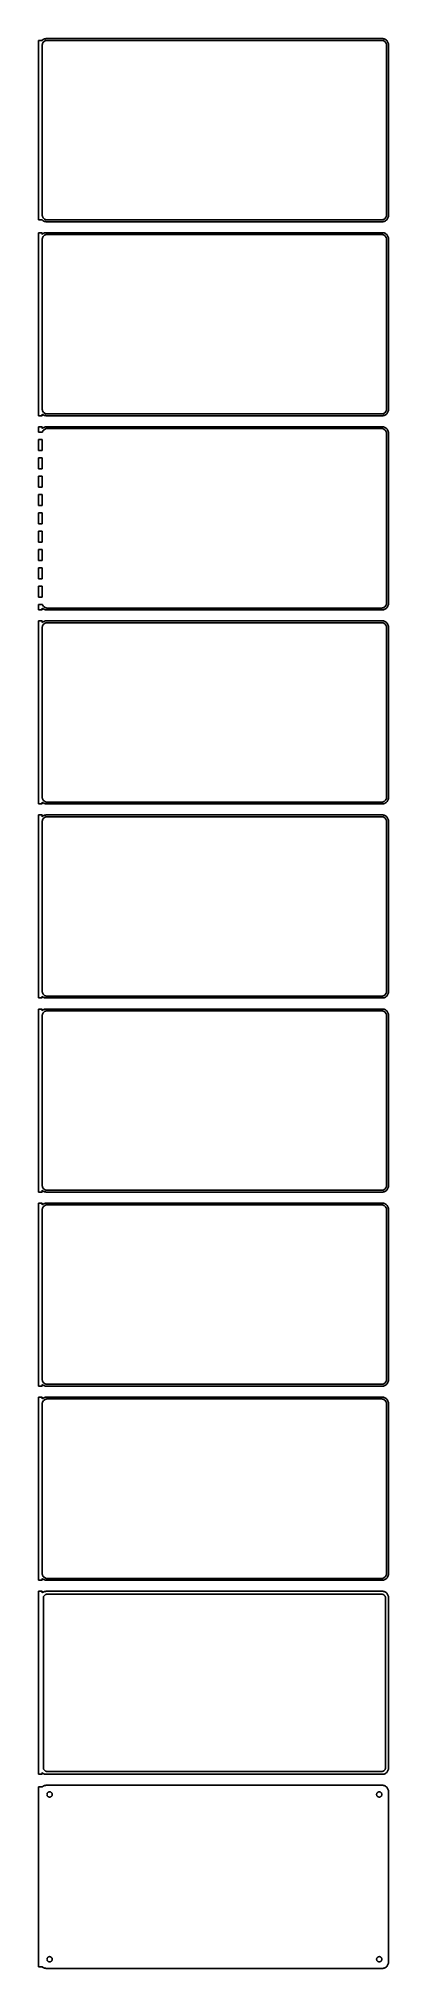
# Model space of a CAD drawing. Header units: metres. Extents: x -144 to 142, y 1515 to 3096.
import ezdxf

# ---------------------------------------------------------------- set-up
doc = ezdxf.new("R2010")
doc.units = ezdxf.units.M

msp = doc.modelspace()

# ---------------------------------------------------------------- linework, layer by layer
for p, q in [((-141, 3094.56), (-144, 3094.56)), ((-144, 3094.56), (-144, 2947.44)), ((-140.687, 3094.85), (-141, 3094.56)), ((-141, 3090.5), (-140.968, 3091)), ((-141, 2951.5), (-141, 3090.5)), ((-140.968, 3091), (-140.874, 3091.49)), ((-140.874, 3091.49), (-140.719, 3091.97)), ((-140.719, 3091.97), (-140.505, 3092.43)), ((-140.179, 3095.22), (-140.687, 3094.85)), ((-140.505, 3092.43), (-140.236, 3092.85)), ((-140.236, 3092.85), (-139.916, 3093.24)), ((-139.629, 3095.52), (-140.179, 3095.22)), ((-139.916, 3093.24), (-139.55, 3093.58)), ((-139.045, 3095.76), (-139.629, 3095.52)), ((-139.55, 3093.58), (-139.143, 3093.88)), ((-139.143, 3093.88), (-138.703, 3094.12)), ((-138.437, 3095.91), (-139.045, 3095.76)), ((-138.703, 3094.12), (-138.236, 3094.3)), ((-137.814, 3095.99), (-138.437, 3095.91)), ((-138.236, 3094.3), (-137.75, 3094.43)), ((137.814, 3095.99), (-137.814, 3095.99)), ((-137.75, 3094.43), (-137.251, 3094.49)), ((-137.251, 3094.49), (137.251, 3094.49)), ((137.251, 3094.49), (137.75, 3094.43)), ((137.75, 3094.43), (138.236, 3094.3)), ((138.437, 3095.91), (137.814, 3095.99)), ((138.236, 3094.3), (138.703, 3094.12)), ((139.045, 3095.76), (138.437, 3095.91)), ((138.703, 3094.12), (139.143, 3093.88)), ((139.629, 3095.52), (139.045, 3095.76)), ((139.143, 3093.88), (139.55, 3093.58)), ((139.55, 3093.58), (139.916, 3093.24)), ((140.179, 3095.22), (139.629, 3095.52)), ((139.916, 3093.24), (140.236, 3092.85)), ((140.687, 3094.85), (140.179, 3095.22)), ((140.236, 3092.85), (140.505, 3092.43)), ((140.505, 3092.43), (140.719, 3091.97)), ((141.145, 3094.42), (140.687, 3094.85)), ((140.719, 3091.97), (140.874, 3091.49)), ((140.874, 3091.49), (140.968, 3091)), ((140.968, 3091), (141, 3090.5)), ((141, 3090.5), (141, 2951.5)), ((141.545, 3093.94), (141.145, 3094.42)), ((141.882, 3093.41), (141.545, 3093.94)), ((142.149, 3092.84), (141.882, 3093.41)), ((142.343, 3092.24), (142.149, 3092.84)), ((142.461, 3091.63), (142.343, 3092.24)), ((142.5, 3091), (142.461, 3091.63)), ((142.5, 2951), (142.5, 3091)), ((-144, 2947.44), (-141, 2947.44)), ((-140.968, 2951), (-141, 2951.5)), ((-141, 2947.44), (-140.687, 2947.15)), ((-140.874, 2950.51), (-140.968, 2951)), ((-140.719, 2950.03), (-140.874, 2950.51)), ((-140.505, 2949.57), (-140.719, 2950.03)), ((-140.687, 2947.15), (-140.179, 2946.78)), ((-140.236, 2949.15), (-140.505, 2949.57)), ((-139.916, 2948.76), (-140.236, 2949.15)), ((-140.179, 2946.78), (-139.629, 2946.48)), ((-139.55, 2948.42), (-139.916, 2948.76)), ((-139.629, 2946.48), (-139.045, 2946.24)), ((-139.143, 2948.12), (-139.55, 2948.42)), ((-138.703, 2947.88), (-139.143, 2948.12)), ((-139.045, 2946.24), (-138.437, 2946.09)), ((-138.236, 2947.7), (-138.703, 2947.88)), ((-138.437, 2946.09), (-137.814, 2946.01)), ((-137.75, 2947.57), (-138.236, 2947.7)), ((-137.814, 2946.01), (137.814, 2946.01)), ((-137.251, 2947.51), (-137.75, 2947.57)), ((137.251, 2947.51), (-137.251, 2947.51)), ((137.75, 2947.57), (137.251, 2947.51)), ((138.236, 2947.7), (137.75, 2947.57)), ((137.814, 2946.01), (138.437, 2946.09)), ((138.703, 2947.88), (138.236, 2947.7)), ((138.437, 2946.09), (139.045, 2946.24)), ((139.143, 2948.12), (138.703, 2947.88)), ((139.045, 2946.24), (139.629, 2946.48)), ((139.55, 2948.42), (139.143, 2948.12)), ((139.916, 2948.76), (139.55, 2948.42)), ((139.629, 2946.48), (140.179, 2946.78)), ((140.236, 2949.15), (139.916, 2948.76)), ((140.179, 2946.78), (140.687, 2947.15)), ((140.505, 2949.57), (140.236, 2949.15)), ((140.719, 2950.03), (140.505, 2949.57)), ((140.687, 2947.15), (141.145, 2947.58)), ((140.874, 2950.51), (140.719, 2950.03)), ((140.968, 2951), (140.874, 2950.51)), ((141, 2951.5), (140.968, 2951)), ((141.145, 2947.58), (141.545, 2948.06)), ((141.545, 2948.06), (141.882, 2948.59)), ((141.882, 2948.59), (142.149, 2949.16)), ((142.149, 2949.16), (142.343, 2949.76)), ((142.343, 2949.76), (142.461, 2950.37)), ((142.461, 2950.37), (142.5, 2951)), ((-141, 2936.97), (-144, 2936.97)), ((-144, 2936.97), (-144, 2787.03)), ((-141, 2935.56), (-141, 2936.97)), ((-140.687, 2935.85), (-141, 2935.56)), ((-141, 2931.5), (-140.968, 2932)), ((-141, 2792.5), (-141, 2931.5)), ((-140.968, 2932), (-140.874, 2932.49)), ((-140.874, 2932.49), (-140.719, 2932.97)), ((-140.719, 2932.97), (-140.505, 2933.43)), ((-140.179, 2936.22), (-140.687, 2935.85)), ((-140.505, 2933.43), (-140.236, 2933.85)), ((-140.236, 2933.85), (-139.916, 2934.24)), ((-139.629, 2936.52), (-140.179, 2936.22)), ((-139.916, 2934.24), (-139.55, 2934.58)), ((-139.045, 2936.76), (-139.629, 2936.52)), ((-139.55, 2934.58), (-139.143, 2934.88)), ((-139.143, 2934.88), (-138.703, 2935.12)), ((-138.437, 2936.91), (-139.045, 2936.76)), ((-138.703, 2935.12), (-138.236, 2935.3)), ((-137.814, 2936.99), (-138.437, 2936.91)), ((-138.236, 2935.3), (-137.75, 2935.43)), ((137.814, 2936.99), (-137.814, 2936.99)), ((-137.75, 2935.43), (-137.251, 2935.49)), ((-137.251, 2935.49), (137.251, 2935.49)), ((137.251, 2935.49), (137.75, 2935.43)), ((137.75, 2935.43), (138.236, 2935.3)), ((138.437, 2936.91), (137.814, 2936.99)), ((138.236, 2935.3), (138.703, 2935.12)), ((139.045, 2936.76), (138.437, 2936.91)), ((138.703, 2935.12), (139.143, 2934.88)), ((139.629, 2936.52), (139.045, 2936.76)), ((139.143, 2934.88), (139.55, 2934.58)), ((139.55, 2934.58), (139.916, 2934.24)), ((140.179, 2936.22), (139.629, 2936.52)), ((139.916, 2934.24), (140.236, 2933.85)), ((140.687, 2935.85), (140.179, 2936.22)), ((140.236, 2933.85), (140.505, 2933.43)), ((140.505, 2933.43), (140.719, 2932.97)), ((141.145, 2935.42), (140.687, 2935.85)), ((140.719, 2932.97), (140.874, 2932.49)), ((140.874, 2932.49), (140.968, 2932)), ((140.968, 2932), (141, 2931.5)), ((141, 2931.5), (141, 2792.5)), ((141.545, 2934.94), (141.145, 2935.42)), ((141.882, 2934.41), (141.545, 2934.94)), ((142.149, 2933.84), (141.882, 2934.41)), ((142.343, 2933.24), (142.149, 2933.84)), ((142.461, 2932.63), (142.343, 2933.24)), ((142.5, 2932), (142.461, 2932.63)), ((142.5, 2792), (142.5, 2932)), ((-144, 2787.03), (-141, 2787.03)), ((-140.968, 2792), (-141, 2792.5)), ((-141, 2787.03), (-141, 2788.44)), ((-141, 2788.44), (-140.687, 2788.15)), ((-140.874, 2791.51), (-140.968, 2792)), ((-140.719, 2791.03), (-140.874, 2791.51)), ((-140.505, 2790.57), (-140.719, 2791.03)), ((-140.687, 2788.15), (-140.179, 2787.78)), ((-140.236, 2790.15), (-140.505, 2790.57)), ((-139.916, 2789.76), (-140.236, 2790.15)), ((-140.179, 2787.78), (-139.629, 2787.48)), ((-139.55, 2789.42), (-139.916, 2789.76)), ((-139.629, 2787.48), (-139.045, 2787.24)), ((-139.143, 2789.12), (-139.55, 2789.42)), ((-138.703, 2788.88), (-139.143, 2789.12)), ((-139.045, 2787.24), (-138.437, 2787.09)), ((-138.236, 2788.7), (-138.703, 2788.88)), ((-138.437, 2787.09), (-137.814, 2787.01)), ((-137.75, 2788.57), (-138.236, 2788.7)), ((-137.814, 2787.01), (137.814, 2787.01)), ((-137.251, 2788.51), (-137.75, 2788.57)), ((137.251, 2788.51), (-137.251, 2788.51)), ((137.75, 2788.57), (137.251, 2788.51)), ((138.236, 2788.7), (137.75, 2788.57)), ((137.814, 2787.01), (138.437, 2787.09)), ((138.703, 2788.88), (138.236, 2788.7)), ((138.437, 2787.09), (139.045, 2787.24)), ((139.143, 2789.12), (138.703, 2788.88)), ((139.045, 2787.24), (139.629, 2787.48)), ((139.55, 2789.42), (139.143, 2789.12)), ((139.916, 2789.76), (139.55, 2789.42)), ((139.629, 2787.48), (140.179, 2787.78)), ((140.236, 2790.15), (139.916, 2789.76)), ((140.179, 2787.78), (140.687, 2788.15)), ((140.505, 2790.57), (140.236, 2790.15)), ((140.719, 2791.03), (140.505, 2790.57)), ((140.687, 2788.15), (141.145, 2788.58)), ((140.874, 2791.51), (140.719, 2791.03)), ((140.968, 2792), (140.874, 2791.51)), ((141, 2792.5), (140.968, 2792)), ((141.145, 2788.58), (141.545, 2789.06)), ((141.545, 2789.06), (141.882, 2789.59)), ((141.882, 2789.59), (142.149, 2790.16)), ((142.149, 2790.16), (142.343, 2790.76)), ((142.343, 2790.76), (142.461, 2791.37)), ((142.461, 2791.37), (142.5, 2792)), ((-141, 2777.99), (-144, 2777.99)), ((-144, 2777.99), (-144, 2773.49)), ((-144, 2773.49), (-140.874, 2773.49)), ((-141, 2767.51), (-144, 2767.51)), ((-144, 2767.51), (-144, 2758.49)), ((-141, 2776.56), (-141, 2777.99)), ((-140.687, 2776.85), (-141, 2776.56)), ((-141, 2758.49), (-141, 2767.51)), ((-140.874, 2773.49), (-140.719, 2773.97)), ((-140.874, 2773.49), (-140.874, 2773.49)), ((-140.719, 2773.97), (-140.505, 2774.43)), ((-140.179, 2777.22), (-140.687, 2776.85)), ((-140.505, 2774.43), (-140.236, 2774.85)), ((-140.236, 2774.85), (-139.916, 2775.24)), ((-139.629, 2777.52), (-140.179, 2777.22)), ((-139.916, 2775.24), (-139.55, 2775.58)), ((-139.045, 2777.76), (-139.629, 2777.52)), ((-139.55, 2775.58), (-139.143, 2775.88)), ((-139.143, 2775.88), (-138.703, 2776.12)), ((-138.437, 2777.91), (-139.045, 2777.76)), ((-138.703, 2776.12), (-138.236, 2776.3)), ((-137.814, 2777.99), (-138.437, 2777.91)), ((-138.236, 2776.3), (-137.75, 2776.43)), ((137.814, 2777.99), (-137.814, 2777.99)), ((-137.75, 2776.43), (-137.251, 2776.49)), ((-137.251, 2776.49), (137.251, 2776.49)), ((137.251, 2776.49), (137.75, 2776.43)), ((137.75, 2776.43), (138.236, 2776.3)), ((138.437, 2777.91), (137.814, 2777.99)), ((138.236, 2776.3), (138.703, 2776.12)), ((139.045, 2777.76), (138.437, 2777.91)), ((138.703, 2776.12), (139.143, 2775.88)), ((139.629, 2777.52), (139.045, 2777.76)), ((139.143, 2775.88), (139.55, 2775.58)), ((139.55, 2775.58), (139.916, 2775.24)), ((140.179, 2777.22), (139.629, 2777.52)), ((139.916, 2775.24), (140.236, 2774.85)), ((140.687, 2776.85), (140.179, 2777.22)), ((140.236, 2774.85), (140.505, 2774.43)), ((140.505, 2774.43), (140.719, 2773.97)), ((141.145, 2776.42), (140.687, 2776.85)), ((140.719, 2773.97), (140.874, 2773.49)), ((140.874, 2773.49), (140.968, 2773)), ((140.968, 2773), (141, 2772.5)), ((141, 2772.5), (141, 2633.5)), ((141.545, 2775.94), (141.145, 2776.42)), ((141.882, 2775.41), (141.545, 2775.94)), ((142.149, 2774.84), (141.882, 2775.41)), ((142.343, 2774.24), (142.149, 2774.84)), ((142.461, 2773.63), (142.343, 2774.24)), ((142.5, 2773), (142.461, 2773.63)), ((142.5, 2633), (142.5, 2773)), ((-144, 2758.49), (-141, 2758.49)), ((-141, 2752.51), (-144, 2752.51)), ((-144, 2752.51), (-144, 2743.49)), ((-141, 2743.49), (-141, 2752.51)), ((-144, 2743.49), (-141, 2743.49)), ((-141, 2737.51), (-144, 2737.51)), ((-144, 2737.51), (-144, 2728.49)), ((-141, 2728.49), (-141, 2737.51)), ((-144, 2728.49), (-141, 2728.49)), ((-141, 2722.51), (-144, 2722.51)), ((-144, 2722.51), (-144, 2713.49)), ((-141, 2713.49), (-141, 2722.51)), ((-144, 2713.49), (-141, 2713.49)), ((-141, 2707.51), (-144, 2707.51)), ((-144, 2707.51), (-144, 2698.49)), ((-141, 2698.49), (-141, 2707.51)), ((-144, 2698.49), (-141, 2698.49)), ((-141, 2692.51), (-144, 2692.51)), ((-144, 2692.51), (-144, 2683.49)), ((-141, 2683.49), (-141, 2692.51)), ((-144, 2683.49), (-141, 2683.49)), ((-141, 2677.51), (-144, 2677.51)), ((-144, 2677.51), (-144, 2668.49)), ((-141, 2668.49), (-141, 2677.51)), ((-144, 2668.49), (-141, 2668.49)), ((-141, 2662.51), (-144, 2662.51)), ((-144, 2662.51), (-144, 2653.49)), ((-141, 2653.49), (-141, 2662.51)), ((-144, 2653.49), (-141, 2653.49)), ((-141, 2647.51), (-144, 2647.51)), ((-144, 2647.51), (-144, 2638.49)), ((-141, 2638.49), (-141, 2647.51)), ((-144, 2638.49), (-141, 2638.49)), ((-140.874, 2632.51), (-144, 2632.51)), ((-144, 2632.51), (-144, 2628.01)), ((-144, 2628.01), (-141, 2628.01)), ((-141, 2629.44), (-140.687, 2629.15)), ((-141, 2628.01), (-141, 2629.44)), ((-140.719, 2632.03), (-140.874, 2632.51)), ((-140.874, 2632.51), (-140.874, 2632.51)), ((-140.505, 2631.57), (-140.719, 2632.03)), ((-140.687, 2629.15), (-140.179, 2628.78)), ((-140.236, 2631.15), (-140.505, 2631.57)), ((-139.916, 2630.76), (-140.236, 2631.15)), ((-140.179, 2628.78), (-139.629, 2628.48)), ((-139.55, 2630.42), (-139.916, 2630.76)), ((-139.629, 2628.48), (-139.045, 2628.24)), ((-139.143, 2630.12), (-139.55, 2630.42)), ((-138.703, 2629.88), (-139.143, 2630.12)), ((-139.045, 2628.24), (-138.437, 2628.09)), ((-138.236, 2629.7), (-138.703, 2629.88)), ((-138.437, 2628.09), (-137.814, 2628.01)), ((-137.75, 2629.57), (-138.236, 2629.7)), ((-137.814, 2628.01), (137.814, 2628.01)), ((-137.251, 2629.51), (-137.75, 2629.57)), ((137.251, 2629.51), (-137.251, 2629.51)), ((137.75, 2629.57), (137.251, 2629.51)), ((138.236, 2629.7), (137.75, 2629.57)), ((137.814, 2628.01), (138.437, 2628.09)), ((138.703, 2629.88), (138.236, 2629.7)), ((138.437, 2628.09), (139.045, 2628.24)), ((139.143, 2630.12), (138.703, 2629.88)), ((139.045, 2628.24), (139.629, 2628.48)), ((139.55, 2630.42), (139.143, 2630.12)), ((139.916, 2630.76), (139.55, 2630.42)), ((139.629, 2628.48), (140.179, 2628.78)), ((140.236, 2631.15), (139.916, 2630.76)), ((140.179, 2628.78), (140.687, 2629.15)), ((140.505, 2631.57), (140.236, 2631.15)), ((140.719, 2632.03), (140.505, 2631.57)), ((140.687, 2629.15), (141.145, 2629.58)), ((140.874, 2632.51), (140.719, 2632.03)), ((140.968, 2633), (140.874, 2632.51)), ((141, 2633.5), (140.968, 2633)), ((141.145, 2629.58), (141.545, 2630.06)), ((141.545, 2630.06), (141.882, 2630.59)), ((141.882, 2630.59), (142.149, 2631.16)), ((142.149, 2631.16), (142.343, 2631.76)), ((142.343, 2631.76), (142.461, 2632.37)), ((142.461, 2632.37), (142.5, 2633)), ((-141, 2618.99), (-144, 2618.99)), ((-144, 2618.99), (-144, 2469.01)), ((-141, 2617.56), (-141, 2618.99)), ((-140.687, 2617.85), (-141, 2617.56)), ((-141, 2613.5), (-140.968, 2614)), ((-141, 2474.5), (-141, 2613.5)), ((-140.968, 2614), (-140.874, 2614.49)), ((-140.874, 2614.49), (-140.719, 2614.97)), ((-140.719, 2614.97), (-140.505, 2615.43)), ((-140.179, 2618.22), (-140.687, 2617.85)), ((-140.505, 2615.43), (-140.236, 2615.85)), ((-140.236, 2615.85), (-139.916, 2616.24)), ((-139.629, 2618.52), (-140.179, 2618.22)), ((-139.916, 2616.24), (-139.55, 2616.58)), ((-139.045, 2618.76), (-139.629, 2618.52)), ((-139.55, 2616.58), (-139.143, 2616.88)), ((-139.143, 2616.88), (-138.703, 2617.12)), ((-138.437, 2618.91), (-139.045, 2618.76)), ((-138.703, 2617.12), (-138.236, 2617.3)), ((-137.814, 2618.99), (-138.437, 2618.91)), ((-138.236, 2617.3), (-137.75, 2617.43)), ((137.814, 2618.99), (-137.814, 2618.99)), ((-137.75, 2617.43), (-137.251, 2617.49)), ((-137.251, 2617.49), (137.251, 2617.49)), ((137.251, 2617.49), (137.75, 2617.43)), ((137.75, 2617.43), (138.236, 2617.3)), ((138.437, 2618.91), (137.814, 2618.99)), ((138.236, 2617.3), (138.703, 2617.12)), ((139.045, 2618.76), (138.437, 2618.91)), ((138.703, 2617.12), (139.143, 2616.88)), ((139.629, 2618.52), (139.045, 2618.76)), ((139.143, 2616.88), (139.55, 2616.58)), ((139.55, 2616.58), (139.916, 2616.24)), ((140.179, 2618.22), (139.629, 2618.52)), ((139.916, 2616.24), (140.236, 2615.85)), ((140.687, 2617.85), (140.179, 2618.22)), ((140.236, 2615.85), (140.505, 2615.43)), ((140.505, 2615.43), (140.719, 2614.97)), ((141.145, 2617.42), (140.687, 2617.85)), ((140.719, 2614.97), (140.874, 2614.49)), ((140.874, 2614.49), (140.968, 2614)), ((140.968, 2614), (141, 2613.5)), ((141, 2613.5), (141, 2474.5)), ((141.545, 2616.94), (141.145, 2617.42)), ((141.882, 2616.41), (141.545, 2616.94)), ((142.149, 2615.84), (141.882, 2616.41)), ((142.343, 2615.24), (142.149, 2615.84)), ((142.461, 2614.63), (142.343, 2615.24)), ((142.5, 2614), (142.461, 2614.63)), ((142.5, 2474), (142.5, 2614)), ((-144, 2469.01), (-141, 2469.01)), ((-140.968, 2474), (-141, 2474.5)), ((-141, 2470.44), (-140.687, 2470.15)), ((-141, 2469.01), (-141, 2470.44)), ((-140.874, 2473.51), (-140.968, 2474)), ((-140.719, 2473.03), (-140.874, 2473.51)), ((-140.505, 2472.57), (-140.719, 2473.03)), ((-140.687, 2470.15), (-140.179, 2469.78)), ((-140.236, 2472.15), (-140.505, 2472.57)), ((-139.916, 2471.76), (-140.236, 2472.15)), ((-140.179, 2469.78), (-139.629, 2469.48)), ((-139.55, 2471.42), (-139.916, 2471.76)), ((-139.629, 2469.48), (-139.045, 2469.24)), ((-139.143, 2471.12), (-139.55, 2471.42)), ((-138.703, 2470.88), (-139.143, 2471.12)), ((-139.045, 2469.24), (-138.437, 2469.09)), ((-138.236, 2470.7), (-138.703, 2470.88)), ((-138.437, 2469.09), (-137.814, 2469.01)), ((-137.75, 2470.57), (-138.236, 2470.7)), ((-137.814, 2469.01), (137.814, 2469.01)), ((-137.251, 2470.51), (-137.75, 2470.57)), ((137.251, 2470.51), (-137.251, 2470.51)), ((137.75, 2470.57), (137.251, 2470.51)), ((138.236, 2470.7), (137.75, 2470.57)), ((137.814, 2469.01), (138.437, 2469.09)), ((138.703, 2470.88), (138.236, 2470.7)), ((138.437, 2469.09), (139.045, 2469.24)), ((139.143, 2471.12), (138.703, 2470.88)), ((139.045, 2469.24), (139.629, 2469.48)), ((139.55, 2471.42), (139.143, 2471.12)), ((139.916, 2471.76), (139.55, 2471.42)), ((139.629, 2469.48), (140.179, 2469.78)), ((140.236, 2472.15), (139.916, 2471.76)), ((140.179, 2469.78), (140.687, 2470.15)), ((140.505, 2472.57), (140.236, 2472.15)), ((140.719, 2473.03), (140.505, 2472.57)), ((140.687, 2470.15), (141.145, 2470.58)), ((140.874, 2473.51), (140.719, 2473.03)), ((140.968, 2474), (140.874, 2473.51)), ((141, 2474.5), (140.968, 2474)), ((141.145, 2470.58), (141.545, 2471.06)), ((141.545, 2471.06), (141.882, 2471.59)), ((141.882, 2471.59), (142.149, 2472.16)), ((142.149, 2472.16), (142.343, 2472.76)), ((142.343, 2472.76), (142.461, 2473.37)), ((142.461, 2473.37), (142.5, 2474)), ((-141, 2459.99), (-144, 2459.99)), ((-144, 2459.99), (-144, 2310.01)), ((-141, 2458.56), (-141, 2459.99)), ((-140.687, 2458.85), (-141, 2458.56)), ((-141, 2454.5), (-140.968, 2455)), ((-141, 2315.5), (-141, 2454.5)), ((-140.968, 2455), (-140.874, 2455.49)), ((-140.874, 2455.49), (-140.719, 2455.97)), ((-140.719, 2455.97), (-140.505, 2456.43)), ((-140.179, 2459.22), (-140.687, 2458.85)), ((-140.505, 2456.43), (-140.236, 2456.85)), ((-140.236, 2456.85), (-139.916, 2457.24)), ((-139.629, 2459.52), (-140.179, 2459.22)), ((-139.916, 2457.24), (-139.55, 2457.58)), ((-139.045, 2459.76), (-139.629, 2459.52)), ((-139.55, 2457.58), (-139.143, 2457.88)), ((-139.143, 2457.88), (-138.703, 2458.12)), ((-138.437, 2459.91), (-139.045, 2459.76)), ((-138.703, 2458.12), (-138.236, 2458.3)), ((-137.814, 2459.99), (-138.437, 2459.91)), ((-138.236, 2458.3), (-137.75, 2458.43)), ((137.814, 2459.99), (-137.814, 2459.99)), ((-137.75, 2458.43), (-137.251, 2458.49)), ((-137.251, 2458.49), (137.251, 2458.49)), ((137.251, 2458.49), (137.75, 2458.43)), ((137.75, 2458.43), (138.236, 2458.3)), ((138.437, 2459.91), (137.814, 2459.99)), ((138.236, 2458.3), (138.703, 2458.12)), ((139.045, 2459.76), (138.437, 2459.91)), ((138.703, 2458.12), (139.143, 2457.88)), ((139.629, 2459.52), (139.045, 2459.76)), ((139.143, 2457.88), (139.55, 2457.58)), ((139.55, 2457.58), (139.916, 2457.24)), ((140.179, 2459.22), (139.629, 2459.52)), ((139.916, 2457.24), (140.236, 2456.85)), ((140.687, 2458.85), (140.179, 2459.22)), ((140.236, 2456.85), (140.505, 2456.43)), ((140.505, 2456.43), (140.719, 2455.97)), ((141.145, 2458.42), (140.687, 2458.85)), ((140.719, 2455.97), (140.874, 2455.49)), ((140.874, 2455.49), (140.968, 2455)), ((140.968, 2455), (141, 2454.5)), ((141, 2454.5), (141, 2315.5)), ((141.545, 2457.94), (141.145, 2458.42)), ((141.882, 2457.41), (141.545, 2457.94)), ((142.149, 2456.84), (141.882, 2457.41)), ((142.343, 2456.24), (142.149, 2456.84)), ((142.461, 2455.63), (142.343, 2456.24)), ((142.5, 2455), (142.461, 2455.63)), ((142.5, 2315), (142.5, 2455)), ((-144, 2310.01), (-141, 2310.01)), ((-140.968, 2315), (-141, 2315.5)), ((-141, 2311.44), (-140.687, 2311.15)), ((-141, 2310.01), (-141, 2311.44)), ((-140.874, 2314.51), (-140.968, 2315)), ((-140.719, 2314.03), (-140.874, 2314.51)), ((-140.505, 2313.57), (-140.719, 2314.03)), ((-140.687, 2311.15), (-140.179, 2310.78)), ((-140.236, 2313.15), (-140.505, 2313.57)), ((-139.916, 2312.76), (-140.236, 2313.15)), ((-140.179, 2310.78), (-139.629, 2310.48)), ((-139.55, 2312.42), (-139.916, 2312.76)), ((-139.629, 2310.48), (-139.045, 2310.24)), ((-139.143, 2312.12), (-139.55, 2312.42)), ((-138.703, 2311.88), (-139.143, 2312.12)), ((-139.045, 2310.24), (-138.437, 2310.09)), ((-138.236, 2311.7), (-138.703, 2311.88)), ((-138.437, 2310.09), (-137.814, 2310.01)), ((-137.75, 2311.57), (-138.236, 2311.7)), ((-137.814, 2310.01), (137.814, 2310.01)), ((-137.251, 2311.51), (-137.75, 2311.57)), ((137.251, 2311.51), (-137.251, 2311.51)), ((137.75, 2311.57), (137.251, 2311.51)), ((138.236, 2311.7), (137.75, 2311.57)), ((137.814, 2310.01), (138.437, 2310.09)), ((138.703, 2311.88), (138.236, 2311.7)), ((138.437, 2310.09), (139.045, 2310.24)), ((139.143, 2312.12), (138.703, 2311.88)), ((139.045, 2310.24), (139.629, 2310.48)), ((139.55, 2312.42), (139.143, 2312.12)), ((139.916, 2312.76), (139.55, 2312.42)), ((139.629, 2310.48), (140.179, 2310.78)), ((140.236, 2313.15), (139.916, 2312.76)), ((140.179, 2310.78), (140.687, 2311.15)), ((140.505, 2313.57), (140.236, 2313.15)), ((140.719, 2314.03), (140.505, 2313.57)), ((140.687, 2311.15), (141.145, 2311.58)), ((140.874, 2314.51), (140.719, 2314.03)), ((140.968, 2315), (140.874, 2314.51)), ((141, 2315.5), (140.968, 2315)), ((141.145, 2311.58), (141.545, 2312.06)), ((141.545, 2312.06), (141.882, 2312.59)), ((141.882, 2312.59), (142.149, 2313.16)), ((142.149, 2313.16), (142.343, 2313.76)), ((142.343, 2313.76), (142.461, 2314.37)), ((142.461, 2314.37), (142.5, 2315)), ((-141, 2300.99), (-144, 2300.99)), ((-144, 2300.99), (-144, 2151.01)), ((-141, 2299.56), (-141, 2300.99)), ((-140.687, 2299.85), (-141, 2299.56)), ((-141, 2295.5), (-140.968, 2296)), ((-141, 2156.5), (-141, 2295.5)), ((-140.968, 2296), (-140.874, 2296.49)), ((-140.874, 2296.49), (-140.719, 2296.97)), ((-140.719, 2296.97), (-140.505, 2297.43)), ((-140.179, 2300.22), (-140.687, 2299.85)), ((-140.505, 2297.43), (-140.236, 2297.85)), ((-140.236, 2297.85), (-139.916, 2298.24)), ((-139.629, 2300.52), (-140.179, 2300.22)), ((-139.916, 2298.24), (-139.55, 2298.58)), ((-139.045, 2300.76), (-139.629, 2300.52)), ((-139.55, 2298.58), (-139.143, 2298.88)), ((-139.143, 2298.88), (-138.703, 2299.12)), ((-138.437, 2300.91), (-139.045, 2300.76)), ((-138.703, 2299.12), (-138.236, 2299.3)), ((-137.814, 2300.99), (-138.437, 2300.91)), ((-138.236, 2299.3), (-137.75, 2299.43)), ((137.814, 2300.99), (-137.814, 2300.99)), ((-137.75, 2299.43), (-137.251, 2299.49)), ((-137.251, 2299.49), (137.251, 2299.49)), ((137.251, 2299.49), (137.75, 2299.43)), ((137.75, 2299.43), (138.236, 2299.3)), ((138.437, 2300.91), (137.814, 2300.99)), ((138.236, 2299.3), (138.703, 2299.12)), ((139.045, 2300.76), (138.437, 2300.91)), ((138.703, 2299.12), (139.143, 2298.88)), ((139.629, 2300.52), (139.045, 2300.76)), ((139.143, 2298.88), (139.55, 2298.58)), ((139.55, 2298.58), (139.916, 2298.24)), ((140.179, 2300.22), (139.629, 2300.52)), ((139.916, 2298.24), (140.236, 2297.85)), ((140.687, 2299.85), (140.179, 2300.22)), ((140.236, 2297.85), (140.505, 2297.43)), ((140.505, 2297.43), (140.719, 2296.97)), ((141.145, 2299.42), (140.687, 2299.85)), ((140.719, 2296.97), (140.874, 2296.49)), ((140.874, 2296.49), (140.968, 2296)), ((140.968, 2296), (141, 2295.5)), ((141, 2295.5), (141, 2156.5)), ((141.545, 2298.94), (141.145, 2299.42)), ((141.882, 2298.41), (141.545, 2298.94)), ((142.149, 2297.84), (141.882, 2298.41)), ((142.343, 2297.24), (142.149, 2297.84)), ((142.461, 2296.63), (142.343, 2297.24)), ((142.5, 2296), (142.461, 2296.63)), ((142.5, 2156), (142.5, 2296)), ((-144, 2151.01), (-141, 2151.01)), ((-140.968, 2156), (-141, 2156.5)), ((-141, 2152.44), (-140.687, 2152.15)), ((-141, 2151.01), (-141, 2152.44)), ((-140.874, 2155.51), (-140.968, 2156)), ((-140.719, 2155.03), (-140.874, 2155.51)), ((-140.505, 2154.57), (-140.719, 2155.03)), ((-140.687, 2152.15), (-140.179, 2151.78)), ((-140.236, 2154.15), (-140.505, 2154.57)), ((-139.916, 2153.76), (-140.236, 2154.15)), ((-140.179, 2151.78), (-139.629, 2151.48)), ((-139.55, 2153.42), (-139.916, 2153.76)), ((-139.629, 2151.48), (-139.045, 2151.24)), ((-139.143, 2153.12), (-139.55, 2153.42)), ((-138.703, 2152.88), (-139.143, 2153.12)), ((-139.045, 2151.24), (-138.437, 2151.09)), ((-138.236, 2152.7), (-138.703, 2152.88)), ((-138.437, 2151.09), (-137.814, 2151.01)), ((-137.75, 2152.57), (-138.236, 2152.7)), ((-137.814, 2151.01), (137.814, 2151.01)), ((-137.251, 2152.51), (-137.75, 2152.57)), ((137.251, 2152.51), (-137.251, 2152.51)), ((137.75, 2152.57), (137.251, 2152.51)), ((138.236, 2152.7), (137.75, 2152.57)), ((137.814, 2151.01), (138.437, 2151.09)), ((138.703, 2152.88), (138.236, 2152.7)), ((138.437, 2151.09), (139.045, 2151.24)), ((139.143, 2153.12), (138.703, 2152.88)), ((139.045, 2151.24), (139.629, 2151.48)), ((139.55, 2153.42), (139.143, 2153.12)), ((139.916, 2153.76), (139.55, 2153.42)), ((139.629, 2151.48), (140.179, 2151.78)), ((140.236, 2154.15), (139.916, 2153.76)), ((140.179, 2151.78), (140.687, 2152.15)), ((140.505, 2154.57), (140.236, 2154.15)), ((140.719, 2155.03), (140.505, 2154.57)), ((140.687, 2152.15), (141.145, 2152.58)), ((140.874, 2155.51), (140.719, 2155.03)), ((140.968, 2156), (140.874, 2155.51)), ((141, 2156.5), (140.968, 2156)), ((141.145, 2152.58), (141.545, 2153.06)), ((141.545, 2153.06), (141.882, 2153.59)), ((141.882, 2153.59), (142.149, 2154.16)), ((142.149, 2154.16), (142.343, 2154.76)), ((142.343, 2154.76), (142.461, 2155.37)), ((142.461, 2155.37), (142.5, 2156)), ((-141, 2141.99), (-144, 2141.99)), ((-144, 2141.99), (-144, 1992.01)), ((-141, 2140.56), (-141, 2141.99)), ((-140.687, 2140.85), (-141, 2140.56)), ((-141, 2136.5), (-140.968, 2137)), ((-141, 1997.5), (-141, 2136.5)), ((-140.968, 2137), (-140.874, 2137.49)), ((-140.874, 2137.49), (-140.719, 2137.97)), ((-140.719, 2137.97), (-140.505, 2138.43)), ((-140.179, 2141.22), (-140.687, 2140.85)), ((-140.505, 2138.43), (-140.236, 2138.85)), ((-140.236, 2138.85), (-139.916, 2139.24)), ((-139.629, 2141.52), (-140.179, 2141.22)), ((-139.916, 2139.24), (-139.55, 2139.58)), ((-139.045, 2141.76), (-139.629, 2141.52)), ((-139.55, 2139.58), (-139.143, 2139.88)), ((-139.143, 2139.88), (-138.703, 2140.12)), ((-138.437, 2141.91), (-139.045, 2141.76)), ((-138.703, 2140.12), (-138.236, 2140.3)), ((-137.814, 2141.99), (-138.437, 2141.91)), ((-138.236, 2140.3), (-137.75, 2140.43)), ((137.814, 2141.99), (-137.814, 2141.99)), ((-137.75, 2140.43), (-137.251, 2140.49)), ((-137.251, 2140.49), (137.251, 2140.49)), ((137.251, 2140.49), (137.75, 2140.43)), ((137.75, 2140.43), (138.236, 2140.3)), ((138.437, 2141.91), (137.814, 2141.99)), ((138.236, 2140.3), (138.703, 2140.12)), ((139.045, 2141.76), (138.437, 2141.91)), ((138.703, 2140.12), (139.143, 2139.88)), ((139.629, 2141.52), (139.045, 2141.76)), ((139.143, 2139.88), (139.55, 2139.58)), ((139.55, 2139.58), (139.916, 2139.24)), ((140.179, 2141.22), (139.629, 2141.52)), ((139.916, 2139.24), (140.236, 2138.85)), ((140.687, 2140.85), (140.179, 2141.22)), ((140.236, 2138.85), (140.505, 2138.43)), ((140.505, 2138.43), (140.719, 2137.97)), ((141.145, 2140.42), (140.687, 2140.85)), ((140.719, 2137.97), (140.874, 2137.49)), ((140.874, 2137.49), (140.968, 2137)), ((140.968, 2137), (141, 2136.5)), ((141, 2136.5), (141, 1997.5)), ((141.545, 2139.94), (141.145, 2140.42)), ((141.882, 2139.41), (141.545, 2139.94)), ((142.149, 2138.84), (141.882, 2139.41)), ((142.343, 2138.24), (142.149, 2138.84)), ((142.461, 2137.63), (142.343, 2138.24)), ((142.5, 2137), (142.461, 2137.63)), ((142.5, 1997), (142.5, 2137)), ((-140.968, 1997), (-141, 1997.5)), ((-141, 1993.44), (-140.687, 1993.15)), ((-141, 1992.01), (-141, 1993.44)), ((-140.874, 1996.51), (-140.968, 1997)), ((-140.719, 1996.03), (-140.874, 1996.51)), ((-140.505, 1995.57), (-140.719, 1996.03)), ((-140.687, 1993.15), (-140.179, 1992.78)), ((-140.236, 1995.15), (-140.505, 1995.57)), ((-139.916, 1994.76), (-140.236, 1995.15)), ((-140.179, 1992.78), (-139.629, 1992.48)), ((-139.55, 1994.42), (-139.916, 1994.76)), ((-139.629, 1992.48), (-139.045, 1992.24)), ((-139.143, 1994.12), (-139.55, 1994.42)), ((-138.703, 1993.88), (-139.143, 1994.12)), ((-139.045, 1992.24), (-138.437, 1992.09)), ((-138.236, 1993.7), (-138.703, 1993.88)), ((-138.437, 1992.09), (-137.814, 1992.01)), ((-137.75, 1993.57), (-138.236, 1993.7)), ((-137.251, 1993.51), (-137.75, 1993.57)), ((137.251, 1993.51), (-137.251, 1993.51)), ((137.75, 1993.57), (137.251, 1993.51)), ((138.236, 1993.7), (137.75, 1993.57)), ((137.814, 1992.01), (138.437, 1992.09)), ((138.703, 1993.88), (138.236, 1993.7)), ((138.437, 1992.09), (139.045, 1992.24)), ((139.143, 1994.12), (138.703, 1993.88)), ((139.045, 1992.24), (139.629, 1992.48)), ((139.55, 1994.42), (139.143, 1994.12)), ((139.916, 1994.76), (139.55, 1994.42)), ((139.629, 1992.48), (140.179, 1992.78)), ((140.236, 1995.15), (139.916, 1994.76)), ((140.179, 1992.78), (140.687, 1993.15)), ((140.505, 1995.57), (140.236, 1995.15)), ((140.719, 1996.03), (140.505, 1995.57)), ((140.687, 1993.15), (141.145, 1993.58)), ((140.874, 1996.51), (140.719, 1996.03)), ((140.968, 1997), (140.874, 1996.51)), ((141, 1997.5), (140.968, 1997)), ((141.145, 1993.58), (141.545, 1994.06)), ((141.545, 1994.06), (141.882, 1994.59)), ((141.882, 1994.59), (142.149, 1995.16)), ((142.149, 1995.16), (142.343, 1995.76)), ((142.343, 1995.76), (142.461, 1996.37)), ((142.461, 1996.37), (142.5, 1997)), ((-144, 1992.01), (-141, 1992.01)), ((-141, 1982.99), (-144, 1982.99)), ((-144, 1982.99), (-144, 1833.01)), ((-141, 1981.56), (-141, 1982.99)), ((-140.687, 1981.85), (-141, 1981.56)), ((-141, 1977.5), (-140.968, 1978)), ((-141, 1838.5), (-141, 1977.5)), ((-140.968, 1978), (-140.874, 1978.49)), ((-140.874, 1978.49), (-140.719, 1978.97)), ((-140.719, 1978.97), (-140.505, 1979.43)), ((-140.179, 1982.22), (-140.687, 1981.85)), ((-140.505, 1979.43), (-140.236, 1979.85)), ((-140.236, 1979.85), (-139.916, 1980.24)), ((-139.629, 1982.52), (-140.179, 1982.22)), ((-139.916, 1980.24), (-139.55, 1980.58)), ((-139.045, 1982.76), (-139.629, 1982.52)), ((-139.55, 1980.58), (-139.143, 1980.88)), ((-139.143, 1980.88), (-138.703, 1981.12)), ((-138.437, 1982.91), (-139.045, 1982.76)), ((-138.703, 1981.12), (-138.236, 1981.3)), ((-137.814, 1982.99), (-138.437, 1982.91)), ((-138.236, 1981.3), (-137.75, 1981.43)), ((-137.814, 1992.01), (137.814, 1992.01)), ((137.814, 1982.99), (-137.814, 1982.99)), ((-137.75, 1981.43), (-137.251, 1981.49)), ((-137.251, 1981.49), (137.251, 1981.49)), ((137.251, 1981.49), (137.75, 1981.43)), ((137.75, 1981.43), (138.236, 1981.3)), ((138.437, 1982.91), (137.814, 1982.99)), ((138.236, 1981.3), (138.703, 1981.12)), ((139.045, 1982.76), (138.437, 1982.91)), ((138.703, 1981.12), (139.143, 1980.88)), ((139.629, 1982.52), (139.045, 1982.76)), ((139.143, 1980.88), (139.55, 1980.58)), ((139.55, 1980.58), (139.916, 1980.24)), ((140.179, 1982.22), (139.629, 1982.52)), ((139.916, 1980.24), (140.236, 1979.85)), ((140.687, 1981.85), (140.179, 1982.22)), ((140.236, 1979.85), (140.505, 1979.43)), ((140.505, 1979.43), (140.719, 1978.97)), ((141.145, 1981.42), (140.687, 1981.85)), ((140.719, 1978.97), (140.874, 1978.49)), ((140.874, 1978.49), (140.968, 1978)), ((140.968, 1978), (141, 1977.5)), ((141, 1977.5), (141, 1838.5)), ((141.545, 1980.94), (141.145, 1981.42)), ((141.882, 1980.41), (141.545, 1980.94)), ((142.149, 1979.84), (141.882, 1980.41)), ((142.343, 1979.24), (142.149, 1979.84)), ((142.461, 1978.63), (142.343, 1979.24)), ((142.5, 1978), (142.461, 1978.63)), ((142.5, 1838), (142.5, 1978)), ((-140.968, 1838), (-141, 1838.5)), ((-141, 1834.44), (-140.687, 1834.15)), ((-141, 1833.01), (-141, 1834.44)), ((-140.874, 1837.51), (-140.968, 1838)), ((-140.719, 1837.03), (-140.874, 1837.51)), ((-140.505, 1836.57), (-140.719, 1837.03)), ((-140.687, 1834.15), (-140.179, 1833.78)), ((-140.236, 1836.15), (-140.505, 1836.57)), ((-139.916, 1835.76), (-140.236, 1836.15)), ((-139.55, 1835.42), (-139.916, 1835.76)), ((-139.143, 1835.12), (-139.55, 1835.42)), ((-138.703, 1834.88), (-139.143, 1835.12)), ((-138.236, 1834.7), (-138.703, 1834.88)), ((-137.75, 1834.57), (-138.236, 1834.7)), ((-137.251, 1834.51), (-137.75, 1834.57)), ((137.251, 1834.51), (-137.251, 1834.51)), ((137.75, 1834.57), (137.251, 1834.51)), ((138.236, 1834.7), (137.75, 1834.57)), ((138.703, 1834.88), (138.236, 1834.7)), ((139.143, 1835.12), (138.703, 1834.88)), ((139.55, 1835.42), (139.143, 1835.12)), ((139.916, 1835.76), (139.55, 1835.42)), ((140.236, 1836.15), (139.916, 1835.76)), ((140.179, 1833.78), (140.687, 1834.15)), ((140.505, 1836.57), (140.236, 1836.15)), ((140.719, 1837.03), (140.505, 1836.57)), ((140.687, 1834.15), (141.145, 1834.58)), ((140.874, 1837.51), (140.719, 1837.03)), ((140.968, 1838), (140.874, 1837.51)), ((141, 1838.5), (140.968, 1838)), ((141.145, 1834.58), (141.545, 1835.06)), ((141.545, 1835.06), (141.882, 1835.59)), ((141.882, 1835.59), (142.149, 1836.16)), ((142.149, 1836.16), (142.343, 1836.76)), ((142.343, 1836.76), (142.461, 1837.37)), ((142.461, 1837.37), (142.5, 1838)), ((-144, 1833.01), (-141, 1833.01)), ((-141, 1823.98), (-144, 1823.98)), ((-144, 1823.98), (-144, 1674.02)), ((-141, 1822.56), (-141, 1823.98)), ((-140.687, 1822.85), (-141, 1822.56)), ((-140.179, 1823.22), (-140.687, 1822.85)), ((-140.179, 1833.78), (-139.629, 1833.48)), ((-139.629, 1823.52), (-140.179, 1823.22)), ((-140.113, 1818.5), (-140.088, 1818.89)), ((-140.113, 1679.5), (-140.113, 1818.5)), ((-140.088, 1818.89), (-140.015, 1819.27)), ((-140.015, 1819.27), (-139.894, 1819.65)), ((-139.894, 1819.65), (-139.728, 1820)), ((-139.728, 1820), (-139.518, 1820.33)), ((-139.629, 1833.48), (-139.045, 1833.24)), ((-139.045, 1823.76), (-139.629, 1823.52)), ((-139.518, 1820.33), (-139.269, 1820.63)), ((-139.269, 1820.63), (-138.984, 1820.9)), ((-139.045, 1833.24), (-138.437, 1833.09)), ((-138.437, 1823.91), (-139.045, 1823.76)), ((-138.984, 1820.9), (-138.668, 1821.13)), ((-138.668, 1821.13), (-138.325, 1821.32)), ((-138.437, 1833.09), (-137.814, 1833.01)), ((-137.814, 1823.99), (-138.437, 1823.91)), ((-138.325, 1821.32), (-137.962, 1821.46)), ((-137.962, 1821.46), (-137.583, 1821.56)), ((-137.814, 1833.01), (137.814, 1833.01)), ((137.814, 1823.99), (-137.814, 1823.99)), ((-137.583, 1821.56), (-137.195, 1821.61)), ((-137.195, 1821.61), (137.195, 1821.61)), ((137.195, 1821.61), (137.583, 1821.56)), ((137.583, 1821.56), (137.962, 1821.46)), ((137.814, 1833.01), (138.437, 1833.09)), ((138.437, 1823.91), (137.814, 1823.99)), ((137.962, 1821.46), (138.325, 1821.32)), ((138.325, 1821.32), (138.668, 1821.13)), ((138.437, 1833.09), (139.045, 1833.24)), ((139.045, 1823.76), (138.437, 1823.91)), ((138.668, 1821.13), (138.984, 1820.9)), ((138.984, 1820.9), (139.269, 1820.63)), ((139.045, 1833.24), (139.629, 1833.48)), ((139.629, 1823.52), (139.045, 1823.76)), ((139.269, 1820.63), (139.518, 1820.33)), ((139.518, 1820.33), (139.728, 1820)), ((139.629, 1833.48), (140.179, 1833.78)), ((140.179, 1823.22), (139.629, 1823.52)), ((139.728, 1820), (139.894, 1819.65)), ((139.894, 1819.65), (140.015, 1819.27)), ((140.015, 1819.27), (140.088, 1818.89)), ((140.088, 1818.89), (140.113, 1818.5)), ((140.113, 1818.5), (140.113, 1679.5)), ((140.687, 1822.85), (140.179, 1823.22)), ((141.145, 1822.42), (140.687, 1822.85)), ((141.545, 1821.94), (141.145, 1822.42)), ((141.882, 1821.41), (141.545, 1821.94)), ((142.149, 1820.84), (141.882, 1821.41)), ((142.343, 1820.24), (142.149, 1820.84)), ((142.461, 1819.63), (142.343, 1820.24)), ((142.5, 1819), (142.461, 1819.63)), ((142.5, 1679), (142.5, 1819)), ((-140.088, 1679.11), (-140.113, 1679.5)), ((-140.015, 1678.73), (-140.088, 1679.11)), ((-139.894, 1678.35), (-140.015, 1678.73)), ((-139.728, 1678), (-139.894, 1678.35)), ((-139.518, 1677.67), (-139.728, 1678)), ((-139.269, 1677.37), (-139.518, 1677.67)), ((-138.984, 1677.1), (-139.269, 1677.37)), ((-138.668, 1676.87), (-138.984, 1677.1)), ((-138.325, 1676.68), (-138.668, 1676.87)), ((-137.962, 1676.54), (-138.325, 1676.68)), ((-137.583, 1676.44), (-137.962, 1676.54)), ((-137.195, 1676.39), (-137.583, 1676.44)), ((137.195, 1676.39), (-137.195, 1676.39)), ((137.583, 1676.44), (137.195, 1676.39)), ((137.962, 1676.54), (137.583, 1676.44)), ((138.325, 1676.68), (137.962, 1676.54)), ((138.668, 1676.87), (138.325, 1676.68)), ((138.984, 1677.1), (138.668, 1676.87)), ((139.269, 1677.37), (138.984, 1677.1)), ((139.518, 1677.67), (139.269, 1677.37)), ((139.728, 1678), (139.518, 1677.67)), ((139.894, 1678.35), (139.728, 1678)), ((140.015, 1678.73), (139.894, 1678.35)), ((140.088, 1679.11), (140.015, 1678.73)), ((140.113, 1679.5), (140.088, 1679.11)), ((141.145, 1675.58), (141.545, 1676.06)), ((141.545, 1676.06), (141.882, 1676.59)), ((141.882, 1676.59), (142.149, 1677.16)), ((142.149, 1677.16), (142.343, 1677.76)), ((142.343, 1677.76), (142.461, 1678.37)), ((142.461, 1678.37), (142.5, 1679)), ((-144, 1674.02), (-141, 1674.02)), ((-141, 1663.65), (-144, 1663.65)), ((-144, 1663.65), (-144, 1516.35)), ((-141, 1674.02), (-141, 1675.44)), ((-141, 1675.44), (-140.687, 1675.15)), ((-140.687, 1663.85), (-141, 1663.56)), ((-141, 1663.56), (-141, 1663.65)), ((-140.687, 1675.15), (-140.179, 1674.78)), ((-140.179, 1664.22), (-140.687, 1663.85)), ((-140.179, 1674.78), (-139.629, 1674.48)), ((-139.629, 1664.52), (-140.179, 1664.22)), ((-139.629, 1674.48), (-139.045, 1674.24)), ((-139.045, 1664.76), (-139.629, 1664.52)), ((-139.045, 1674.24), (-138.437, 1674.09)), ((-138.437, 1664.91), (-139.045, 1664.76)), ((-138.437, 1674.09), (-137.814, 1674.01)), ((-137.814, 1664.99), (-138.437, 1664.91)), ((-137.814, 1674.01), (137.814, 1674.01)), ((137.814, 1664.99), (-137.814, 1664.99)), ((137.814, 1674.01), (138.437, 1674.09)), ((138.437, 1664.91), (137.814, 1664.99)), ((138.437, 1674.09), (139.045, 1674.24)), ((139.045, 1664.76), (138.437, 1664.91)), ((139.045, 1674.24), (139.629, 1674.48)), ((139.629, 1664.52), (139.045, 1664.76)), ((139.629, 1674.48), (140.179, 1674.78)), ((140.179, 1664.22), (139.629, 1664.52)), ((140.179, 1674.78), (140.687, 1675.15)), ((140.687, 1663.85), (140.179, 1664.22)), ((140.687, 1675.15), (141.145, 1675.58)), ((141.145, 1663.42), (140.687, 1663.85)), ((141.545, 1662.94), (141.145, 1663.42)), ((141.882, 1662.41), (141.545, 1662.94)), ((142.149, 1661.84), (141.882, 1662.41)), ((142.343, 1661.24), (142.149, 1661.84)), ((142.461, 1660.63), (142.343, 1661.24)), ((142.5, 1660), (142.461, 1660.63)), ((-137.135, 1657.5), (-137.118, 1657.77)), ((-137.118, 1657.23), (-137.135, 1657.5)), ((-137.118, 1657.77), (-137.068, 1658.03)), ((-137.068, 1656.97), (-137.118, 1657.23)), ((-137.068, 1658.03), (-136.985, 1658.29)), ((-136.985, 1656.71), (-137.068, 1656.97)), ((-136.985, 1658.29), (-136.871, 1658.53)), ((-136.871, 1656.47), (-136.985, 1656.71)), ((-136.871, 1658.53), (-136.727, 1658.76)), ((-136.727, 1656.24), (-136.871, 1656.47)), ((-136.727, 1658.76), (-136.557, 1658.96)), ((-136.557, 1656.04), (-136.727, 1656.24)), ((-136.557, 1658.96), (-136.361, 1659.15)), ((-136.361, 1655.85), (-136.557, 1656.04)), ((-136.361, 1659.15), (-136.144, 1659.3)), ((-136.144, 1655.7), (-136.361, 1655.85)), ((-136.144, 1659.3), (-135.909, 1659.43)), ((-135.909, 1655.57), (-136.144, 1655.7)), ((-135.909, 1659.43), (-135.66, 1659.53)), ((-135.66, 1655.47), (-135.909, 1655.57)), ((-135.66, 1659.53), (-135.4, 1659.6)), ((-135.4, 1655.4), (-135.66, 1655.47)), ((-135.4, 1659.6), (-135.134, 1659.63)), ((-135.134, 1655.37), (-135.4, 1655.4)), ((-135.134, 1659.63), (-134.866, 1659.63)), ((-134.866, 1655.37), (-135.134, 1655.37)), ((-134.866, 1659.63), (-134.6, 1659.6)), ((-134.6, 1655.4), (-134.866, 1655.37)), ((-134.6, 1659.6), (-134.34, 1659.53)), ((-134.34, 1655.47), (-134.6, 1655.4)), ((-134.34, 1659.53), (-134.091, 1659.43)), ((-134.091, 1655.57), (-134.34, 1655.47)), ((-134.091, 1659.43), (-133.856, 1659.3)), ((-133.856, 1655.7), (-134.091, 1655.57)), ((-133.856, 1659.3), (-133.639, 1659.15)), ((-133.639, 1655.85), (-133.856, 1655.7)), ((-133.639, 1659.15), (-133.443, 1658.96)), ((-133.443, 1656.04), (-133.639, 1655.85)), ((-133.443, 1658.96), (-133.273, 1658.76)), ((-133.273, 1656.24), (-133.443, 1656.04)), ((-133.273, 1658.76), (-133.129, 1658.53)), ((-133.129, 1656.47), (-133.273, 1656.24)), ((-133.129, 1658.53), (-133.015, 1658.29)), ((-133.015, 1656.71), (-133.129, 1656.47)), ((-133.015, 1658.29), (-132.932, 1658.03)), ((-132.932, 1656.97), (-133.015, 1656.71)), ((-132.932, 1658.03), (-132.882, 1657.77)), ((-132.882, 1657.23), (-132.932, 1656.97)), ((-132.882, 1657.77), (-132.865, 1657.5)), ((-132.865, 1657.5), (-132.882, 1657.23)), ((132.865, 1657.5), (132.882, 1657.77)), ((132.882, 1657.23), (132.865, 1657.5)), ((132.882, 1657.77), (132.932, 1658.03)), ((132.932, 1656.97), (132.882, 1657.23)), ((132.932, 1658.03), (133.015, 1658.29)), ((133.015, 1656.71), (132.932, 1656.97)), ((133.015, 1658.29), (133.129, 1658.53)), ((133.129, 1656.47), (133.015, 1656.71)), ((133.129, 1658.53), (133.273, 1658.76)), ((133.273, 1656.24), (133.129, 1656.47)), ((133.273, 1658.76), (133.443, 1658.96)), ((133.443, 1656.04), (133.273, 1656.24)), ((133.443, 1658.96), (133.639, 1659.15)), ((133.639, 1655.85), (133.443, 1656.04)), ((133.639, 1659.15), (133.856, 1659.3)), ((133.856, 1655.7), (133.639, 1655.85)), ((133.856, 1659.3), (134.091, 1659.43)), ((134.091, 1655.57), (133.856, 1655.7)), ((134.091, 1659.43), (134.34, 1659.53)), ((134.34, 1655.47), (134.091, 1655.57)), ((134.34, 1659.53), (134.6, 1659.6)), ((134.6, 1655.4), (134.34, 1655.47)), ((134.6, 1659.6), (134.866, 1659.63)), ((134.866, 1655.37), (134.6, 1655.4)), ((134.866, 1659.63), (135.134, 1659.63)), ((135.134, 1655.37), (134.866, 1655.37)), ((135.134, 1659.63), (135.4, 1659.6)), ((135.4, 1655.4), (135.134, 1655.37)), ((135.4, 1659.6), (135.66, 1659.53)), ((135.66, 1655.47), (135.4, 1655.4)), ((135.66, 1659.53), (135.909, 1659.43)), ((135.909, 1655.57), (135.66, 1655.47)), ((135.909, 1659.43), (136.144, 1659.3)), ((136.144, 1655.7), (135.909, 1655.57)), ((136.144, 1659.3), (136.361, 1659.15)), ((136.361, 1655.85), (136.144, 1655.7)), ((136.361, 1659.15), (136.557, 1658.96)), ((136.557, 1656.04), (136.361, 1655.85)), ((136.557, 1658.96), (136.727, 1658.76)), ((136.727, 1656.24), (136.557, 1656.04)), ((136.727, 1658.76), (136.871, 1658.53)), ((136.871, 1656.47), (136.727, 1656.24)), ((136.871, 1658.53), (136.985, 1658.29)), ((136.985, 1656.71), (136.871, 1656.47)), ((136.985, 1658.29), (137.068, 1658.03)), ((137.068, 1656.97), (136.985, 1656.71)), ((137.068, 1658.03), (137.118, 1657.77)), ((137.118, 1657.23), (137.068, 1656.97)), ((137.118, 1657.77), (137.135, 1657.5)), ((137.135, 1657.5), (137.118, 1657.23)), ((142.5, 1520), (142.5, 1660)), ((-137.135, 1522.5), (-137.118, 1522.77)), ((-137.118, 1522.23), (-137.135, 1522.5)), ((-137.118, 1522.77), (-137.068, 1523.03)), ((-137.068, 1521.97), (-137.118, 1522.23)), ((-137.068, 1523.03), (-136.985, 1523.29)), ((-136.985, 1521.71), (-137.068, 1521.97)), ((-136.985, 1523.29), (-136.871, 1523.53)), ((-136.871, 1521.47), (-136.985, 1521.71)), ((-136.871, 1523.53), (-136.727, 1523.76)), ((-136.727, 1521.24), (-136.871, 1521.47)), ((-136.727, 1523.76), (-136.557, 1523.96)), ((-136.557, 1521.04), (-136.727, 1521.24)), ((-136.557, 1523.96), (-136.361, 1524.15)), ((-136.361, 1520.85), (-136.557, 1521.04)), ((-136.361, 1524.15), (-136.144, 1524.3)), ((-136.144, 1520.7), (-136.361, 1520.85)), ((-136.144, 1524.3), (-135.909, 1524.43)), ((-135.909, 1520.57), (-136.144, 1520.7)), ((-135.909, 1524.43), (-135.66, 1524.53)), ((-135.66, 1520.47), (-135.909, 1520.57)), ((-135.66, 1524.53), (-135.4, 1524.6)), ((-135.4, 1520.4), (-135.66, 1520.47)), ((-135.4, 1524.6), (-135.134, 1524.63)), ((-135.134, 1520.37), (-135.4, 1520.4)), ((-135.134, 1524.63), (-134.866, 1524.63)), ((-134.866, 1520.37), (-135.134, 1520.37)), ((-134.866, 1524.63), (-134.6, 1524.6)), ((-134.6, 1520.4), (-134.866, 1520.37)), ((-134.6, 1524.6), (-134.34, 1524.53)), ((-134.34, 1520.47), (-134.6, 1520.4)), ((-134.34, 1524.53), (-134.091, 1524.43)), ((-134.091, 1520.57), (-134.34, 1520.47)), ((-134.091, 1524.43), (-133.856, 1524.3)), ((-133.856, 1520.7), (-134.091, 1520.57)), ((-133.856, 1524.3), (-133.639, 1524.15)), ((-133.639, 1520.85), (-133.856, 1520.7)), ((-133.639, 1524.15), (-133.443, 1523.96)), ((-133.443, 1521.04), (-133.639, 1520.85)), ((-133.443, 1523.96), (-133.273, 1523.76)), ((-133.273, 1521.24), (-133.443, 1521.04)), ((-133.273, 1523.76), (-133.129, 1523.53)), ((-133.129, 1521.47), (-133.273, 1521.24)), ((-133.129, 1523.53), (-133.015, 1523.29)), ((-133.015, 1521.71), (-133.129, 1521.47)), ((-133.015, 1523.29), (-132.932, 1523.03)), ((-132.932, 1521.97), (-133.015, 1521.71)), ((-132.932, 1523.03), (-132.882, 1522.77)), ((-132.882, 1522.23), (-132.932, 1521.97)), ((-132.882, 1522.77), (-132.865, 1522.5)), ((-132.865, 1522.5), (-132.882, 1522.23)), ((132.865, 1522.5), (132.882, 1522.77)), ((132.882, 1522.23), (132.865, 1522.5)), ((132.882, 1522.77), (132.932, 1523.03)), ((132.932, 1521.97), (132.882, 1522.23)), ((132.932, 1523.03), (133.015, 1523.29)), ((133.015, 1521.71), (132.932, 1521.97)), ((133.015, 1523.29), (133.129, 1523.53)), ((133.129, 1521.47), (133.015, 1521.71)), ((133.129, 1523.53), (133.273, 1523.76)), ((133.273, 1521.24), (133.129, 1521.47)), ((133.273, 1523.76), (133.443, 1523.96)), ((133.443, 1521.04), (133.273, 1521.24)), ((133.443, 1523.96), (133.639, 1524.15)), ((133.639, 1520.85), (133.443, 1521.04)), ((133.639, 1524.15), (133.856, 1524.3)), ((133.856, 1520.7), (133.639, 1520.85)), ((133.856, 1524.3), (134.091, 1524.43)), ((134.091, 1520.57), (133.856, 1520.7)), ((134.091, 1524.43), (134.34, 1524.53)), ((134.34, 1520.47), (134.091, 1520.57)), ((134.34, 1524.53), (134.6, 1524.6)), ((134.6, 1520.4), (134.34, 1520.47)), ((134.6, 1524.6), (134.866, 1524.63)), ((134.866, 1520.37), (134.6, 1520.4)), ((134.866, 1524.63), (135.134, 1524.63)), ((135.134, 1520.37), (134.866, 1520.37)), ((135.134, 1524.63), (135.4, 1524.6)), ((135.4, 1520.4), (135.134, 1520.37)), ((135.4, 1524.6), (135.66, 1524.53)), ((135.66, 1520.47), (135.4, 1520.4)), ((135.66, 1524.53), (135.909, 1524.43)), ((135.909, 1520.57), (135.66, 1520.47)), ((135.909, 1524.43), (136.144, 1524.3)), ((136.144, 1520.7), (135.909, 1520.57)), ((136.144, 1524.3), (136.361, 1524.15)), ((136.361, 1520.85), (136.144, 1520.7)), ((136.361, 1524.15), (136.557, 1523.96)), ((136.557, 1521.04), (136.361, 1520.85)), ((136.557, 1523.96), (136.727, 1523.76)), ((136.727, 1521.24), (136.557, 1521.04)), ((136.727, 1523.76), (136.871, 1523.53)), ((136.871, 1521.47), (136.727, 1521.24)), ((136.871, 1523.53), (136.985, 1523.29)), ((136.985, 1521.71), (136.871, 1521.47)), ((136.985, 1523.29), (137.068, 1523.03)), ((137.068, 1521.97), (136.985, 1521.71)), ((137.068, 1523.03), (137.118, 1522.77)), ((137.118, 1522.23), (137.068, 1521.97)), ((137.118, 1522.77), (137.135, 1522.5)), ((137.135, 1522.5), (137.118, 1522.23)), ((141.882, 1517.59), (142.149, 1518.16)), ((142.149, 1518.16), (142.343, 1518.76)), ((142.343, 1518.76), (142.461, 1519.37)), ((142.461, 1519.37), (142.5, 1520)), ((-144, 1516.35), (-141, 1516.35)), ((-141, 1516.35), (-141, 1516.44)), ((-141, 1516.44), (-140.687, 1516.15)), ((-140.687, 1516.15), (-140.179, 1515.78)), ((-140.179, 1515.78), (-139.629, 1515.48)), ((-139.629, 1515.48), (-139.045, 1515.24)), ((-139.045, 1515.24), (-138.437, 1515.09)), ((-138.437, 1515.09), (-137.814, 1515.01)), ((-137.814, 1515.01), (137.814, 1515.01)), ((137.814, 1515.01), (138.437, 1515.09)), ((138.437, 1515.09), (139.045, 1515.24)), ((139.045, 1515.24), (139.629, 1515.48)), ((139.629, 1515.48), (140.179, 1515.78)), ((140.179, 1515.78), (140.687, 1516.15)), ((140.687, 1516.15), (141.145, 1516.58)), ((141.145, 1516.58), (141.545, 1517.06)), ((141.545, 1517.06), (141.882, 1517.59))]:
    msp.add_line(p, q)

doc.saveas('drawing.dxf')
